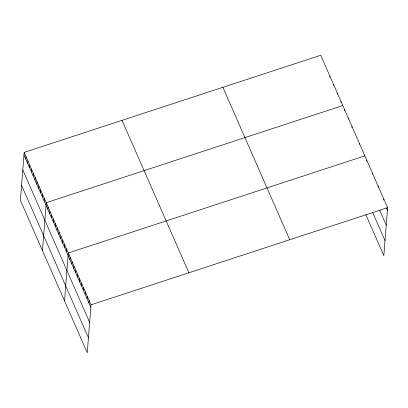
<?xml version="1.0" encoding="UTF-8"?>
<svg xmlns="http://www.w3.org/2000/svg" width="408" height="408" viewBox="0 0 408 408"><rect width="100%" height="100%" fill="white"/><g stroke="black" fill="none" stroke-linecap="round" stroke-linejoin="round"><path stroke-width="0.61" d="M24.174 152.393L20.4 200.323L87.261 352.741L91.03 304.812L24.174 152.393L320.739 55.258L387.6 207.677L383.826 255.607L365.833 214.583M25.811 159.156L26.01 156.585M27.647 163.348L27.851 160.778M29.488 167.54L29.687 164.965M31.324 171.727L31.528 169.157M33.165 175.919L33.364 173.349M35.001 180.112L35.205 177.541M36.842 184.304L37.041 181.733M38.678 188.496L38.882 185.926M40.52 192.688L40.718 190.118M42.355 196.88L42.559 194.305M44.197 201.067L44.395 198.497M42.463 250.624L46.237 202.689L342.802 105.555M47.874 209.452L48.073 206.881M49.71 213.644L49.914 211.074M51.551 217.836L51.75 215.266M53.387 222.029L53.591 219.458M55.228 226.221L55.427 223.65M57.064 230.413L57.268 227.837M58.905 234.6L59.109 232.03M60.741 238.792L60.945 236.222M62.582 242.984L62.786 240.414M64.418 247.177L64.622 244.606M66.259 251.369L66.463 248.798M64.525 300.92L68.299 252.991L364.869 155.856M69.992 259.876L70.196 257.305M71.884 264.195L72.088 261.625M73.782 268.515L73.981 265.945M75.674 272.835L75.878 270.264M77.571 277.154L77.77 274.579M79.463 281.469L79.667 278.899M81.36 285.789L81.559 283.218M83.252 290.108L83.456 287.538M85.144 294.428L85.349 291.858M87.042 298.743L87.246 296.172M88.934 303.062L89.138 300.492M329.853 77.245L329.934 76.214M333.53 85.629L333.611 84.599M337.207 94.008L337.288 92.983M340.884 102.393L340.966 101.362M344.561 110.777L344.643 109.747M348.238 119.156L348.32 118.131M351.915 127.541L351.997 126.516M359.27 144.31L359.351 143.279M366.68 161.201L366.761 160.171M372.366 174.155L372.443 173.13M378.048 187.114L378.129 186.084M383.729 200.068L383.811 199.038M91.03 304.812L387.6 207.677M386.452 208.09L387.396 210.248M379.588 210.1L386.218 225.216M372.693 212.568L385.004 240.638M222.875 87.312L289.731 239.731M122.038 120.34L188.899 272.758M23.97 154.964L90.831 307.382M22.792 169.932L89.653 322.351M21.578 185.354L88.439 337.773"/></g></svg>
